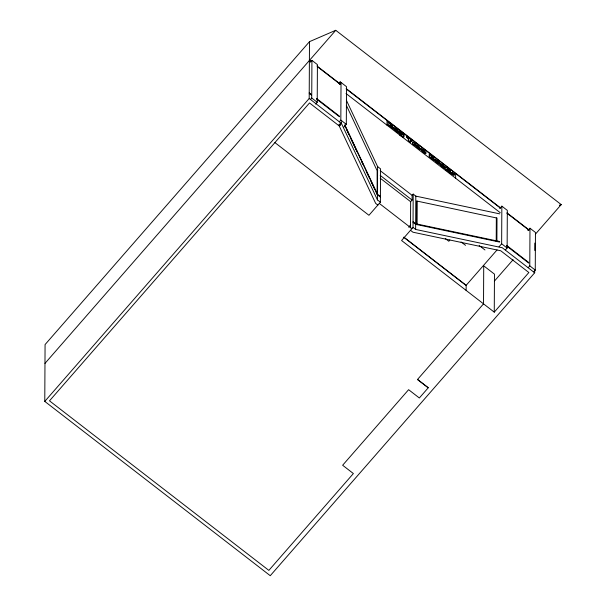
<?xml version="1.0" encoding="UTF-8"?>
<svg xmlns="http://www.w3.org/2000/svg" width="606" height="606" viewBox="0 0 606 606"><rect width="100%" height="100%" fill="white"/><g stroke="black" fill="none" stroke-linecap="round" stroke-linejoin="round"><path stroke-width="0.91" d="M534.697 270.238L534.681 272.783L270.253 575.7L44.776 401.407L45.071 344.579L309.492 41.662L335.747 30.3L561.224 204.593L535.659 233.878M44.776 401.407L309.196 98.49L309.492 41.662M310.696 99.225L311.734 98.028L311.931 60.38L317.415 64.622L317.218 102.262L315.65 104.058M339.269 121.889L340.83 120.094L341.026 82.446L346.511 86.688L346.314 124.328L343.7 127.321M274.912 142.599L368.948 215.281L380.386 202.177L377.44 199.904L341.413 123.389L341.42 121.692M377.144 194.125L377.129 170.68L346.359 105.338M377.44 199.904L377.614 166.597L346.39 100.285M380.386 202.177L380.56 168.869L377.614 166.597M386.992 125.184L387.022 120.48M390.385 124.927L390.999 125.094L390.143 124.283L390.059 126.495L388.09 124.972L388.173 121.98L391.893 124.957L392.65 126.321A2.083 0.545 41.1 0 1 392.468 126.518M390.059 126.495L390.067 125.078M391.915 126.366L392.938 128.071A2.257 0.591 41.1 0 1 392.347 128.063L390.37 126.737L390.446 125.904L391.249 126.518L390.446 125.904M390.453 125.616C392.158 126.805 389.794 125.919 390.453 124.844M396.407 130.457L396.324 131.366L396.407 130.457L395.294 129.351M398.506 131.835L398.422 132.964L396.604 131.555C397.604 129.464 393.605 128.707 396.332 130.54M396.604 131.555L396.688 130.487M403.717 137.077L403.846 134.88L402.028 133.471C402.49 135.714 400.717 134.055 401.323 132.926L399.505 131.525L399.862 133.843M403.664 137.123L403.452 137.161A3.56 0.932 41.1 0 1 402.255 136.706L400.104 135.199C399.028 132.843 405.058 138.41 400.165 134.04M400.104 135.199L400.187 134.418M401.323 132.926L401.248 134.153L402.02 134.6M403.763 136.858L403.846 134.88M410.421 140.009L410.33 142.168L408.361 140.637L408.368 138.569L406.861 137.403L406.937 136.479L411.928 140.342L411.853 141.259L410.345 140.092L411.853 141.259M408.361 140.637L408.444 138.486L406.861 137.403M410.512 227.864L410.648 201.715L412.103 200.048L412.125 195.344L413.201 194.109L415.814 196.124L499.708 213.865M414.254 144.19L415.095 144.554L415.178 143.614L413.087 142.251L412.588 142.327L412.504 143.705L414.322 145.107L412.436 143.789L412.656 142.243M410.497 230.318L412.944 232.204L500.738 250.77L528.864 272.518L494.261 312.151L401.589 240.521L413.027 227.417L413.201 194.109M414.254 145.198L414.33 144.099M415.095 144.554L415.178 143.614M534.681 272.783L502.298 247.756L415.633 229.432L415.814 196.124M416.42 224.493L416.542 200.987L497.011 218.069L496.882 241.574M417.102 224.705L417.223 201.2M431.654 156.681C430.874 157.992 433.085 156.651 431.343 156.128L431.26 158.34L429.283 156.818L429.374 153.826L433.085 156.802L433.851 158.166A2.083 0.545 41.1 0 1 433.434 158.325L433.51 158.242A2.083 0.545 41.1 0 0 433.919 158.083L433.888 157.886M429.283 156.818L429.374 153.826M431.26 158.34L431.343 156.128M434.244 159.666L434.131 159.908A2.257 0.591 41.1 0 1 433.54 159.901L431.57 158.583C431.131 156.863 433.691 159.31 431.646 157.462M431.57 158.583L431.646 157.749M445.948 169.695L446.039 166.703L447.857 168.112C450.614 175.49 442.092 166.15 447.842 171.021M447.766 171.104L447.857 168.112M453.606 174.808L450.856 173.543L451.015 172.68M453.311 174.967L454.356 174.937L454.439 174.013L452.402 172.672L451.318 173.036M455.636 178.247L455.659 173.536M466.135 290.41L466.165 285.312L497.056 249.922M494.261 312.151L494.466 274.139L483.724 265.845L483.527 303.856L417.466 379.53L428.207 387.832L419.344 397.983L408.611 389.681L342.64 465.249L353.374 473.551L268.852 570.382L49.495 400.831L309.514 102.959L339.209 125.919L375.675 203.404L377.849 205.086M496.216 241.362L496.337 217.865M499.041 246.786L501.647 243.794L501.844 206.146L507.328 210.388L507.131 248.028L505.563 249.823M528.212 267.655L529.78 265.86L529.977 228.22L535.454 232.454L535.257 270.102L533.697 271.889M534.795 250.475L534.833 243.082M426.003 153.053L423.177 150.78M393.37 127.987L394.498 127.934L397.028 129.646A2.818 0.742 41.1 0 1 398.127 130.881L398.43 131.919M415.489 144.72C415.087 146.713 419.466 148.879 419.14 148.879M421.003 148.985L420.928 149.515M434.661 159.537L434.722 160.378M440.221 163.832L440.517 165.044M439.592 163.931L439.668 163.408M445.274 167.96C443.736 168.93 441.479 166.256 440.592 164.961M422.859 150.424L422.935 151.144L425.101 153.235L423.42 152.326M417.663 146.516L420.397 149.008L418.511 146.19L415.549 144.705M417.739 146.432L417.64 146.879M423.253 150.697L423.155 151.136M453.652 174.702L454.356 174.937M443.425 166.536L442.645 166.392M432.199 156.939L431.578 156.765M449.834 239.968L448.834 241.264L445.251 238.499M44.973 363.395L335.747 30.3M310.37 62.176L311.931 60.38M338.83 83.227L340.436 81.386M339.466 84.242L341.026 82.446M338.686 125.518L340.89 122.988L309.196 98.49M341.413 123.389L339.209 125.919L339.186 124.2L340.534 125.26M388.173 121.98L392.62 126.124M388.09 124.972L390.135 126.412M390.37 126.737L392.423 127.98A2.257 0.591 41.1 0 0 393.006 127.987M399.505 131.525L401.248 133.017M402.028 133.471L403.77 134.964M406.937 136.479L411.928 140.342M414.534 144.092L415.171 144.47M419.587 148.97L418.557 147.629L419.519 149.053M424.071 151.894L425.033 153.318M446.039 166.703L447.781 168.195M448.743 169.582L450.637 171.043L448.743 169.582L447.917 169.68L448.97 172.036L453.061 174.823M448.97 172.036C454.477 176.308 447.19 170.506 450.637 171.043M450.932 172.619L451.387 172.952M454.439 174.013L451.924 172.702M408.739 227.258L410.52 225.22M409.338 226.773L410.52 225.417M499.761 208.54L501.844 206.146M527.887 230.606L529.977 228.22M494.428 281.093L513.1 259.716M403.793 136.994L403.376 137.244A3.56 0.932 41.1 0 1 402.179 136.789M393.415 127.805L395.976 128.752M415.625 144.622L415.542 145.561M420.928 149.068L422.094 149.114L424.026 150.455L425.927 153.136M417.269 146.243L418.587 147.235M423.018 150.402L423.814 151.78M449.667 171.218L450.561 171.127M421.072 148.97L422.927 149.743M439.524 163.946L438.062 163.559L435.752 161.529M434.729 159.522L436.684 160.234L438.903 162.4M440.289 163.817L442.774 164.923L445.228 167.703C444.365 169.195 441.827 166.271 440.918 165.385M436.661 161.082L436.888 161.779M443.297 166.453L442.069 165.362L442.448 166.082M395.271 129.358L396.566 130.388M412.762 142.289L415.102 143.698M499.708 241.514L415.663 223.743L413.057 221.728M499.708 242.105L415.663 224.334L413.057 222.319M415.784 144.698L418.897 146.69L420.412 148.871M434.964 159.514L438.093 161.529M391.991 126.283L392.309 126.396A2.083 0.545 41.1 0 0 392.726 126.237M422.943 150.485L424.177 151.409M438.956 163.87L436.176 161.969M441.32 163.984L440.357 163.734L440.282 164.673M418.557 147.629L417.284 146.296M436.593 161.166L437.812 162.317L436.434 161.401M442.153 165.468L443.145 166.233M425.101 153.235L422.905 151.909L421.132 149.743M441.691 164.302L445.016 167.483M418.822 148.568L415.845 145.841M423.193 150.583L424.102 151.492M436.82 161.272L437.737 162.158M401.437 135.252L399.498 132.858M401.157 135.358L400.112 134.502M401.74 136.38L400.18 135.115M396.4 131.282L395.392 130.646A3.136 0.826 41.1 0 1 394.097 129.343L393.491 128.169M461.068 241.968L465.56 245.332M479.157 245.528L484.967 249.967M309.568 60.282L311.045 61.418M316.93 65.971L340.496 84.189M346.48 88.809L500.533 207.896M507.267 213.092L528.955 229.856M309.393 60.479L310.87 61.623M317.491 66.736L340.527 84.545M346.079 88.832L500.268 208.017M506.722 213.009L528.947 230.182M429.298 153.909L433.714 157.742M431.267 156.212L432.002 156.818M396.68 131.472L398.498 132.881M408.436 140.554L410.406 142.084M429.359 156.727L431.328 158.257M431.639 158.499L433.616 159.817A2.257 0.591 41.1 0 0 434.207 159.825M346.049 93.536L500.245 212.721M309.227 92.809L311.439 94.513M316.597 98.505L339.443 116.163M506.555 245.332L528.78 262.519M309.227 93.392L311.439 95.104M316.597 99.096L339.443 116.753M506.548 245.922L528.78 263.102M501.647 243.794L507.131 248.028M529.78 265.86L535.257 270.102M340.83 120.094L346.314 124.328M311.734 98.028L317.218 102.262M380.22 170.68L412.125 195.344M380.197 175.384L412.103 200.048M380.227 178.202L410.648 201.715M380.416 196.495L377.47 194.215L344.784 124.798M380.409 197.079L377.462 194.806L344.776 125.389M413.027 227.417L415.633 229.432M379.303 203.411L411.951 228.651M403.846 237.143L466.165 285.312M403.838 237.34L466.158 285.509M417.557 379.424L428.298 387.726M423.45 150.121L425.889 152.879M395.991 130.987L395.468 130.563A3.136 0.826 41.1 0 1 394.173 129.26L393.855 128.843M396.46 129.29L396.953 129.729A2.818 0.742 41.1 0 1 398.051 130.964L398.392 131.638M422.98 151.818L421.367 150.106M433.184 158.121L434.169 159.749M433.108 158.211L434.108 159.461M435.358 161.082L435.676 161.613M438.592 161.878L439.456 163.181M417.655 147.16L417.337 146.16L418.511 147.069M392.385 126.843L392.976 127.911M435.032 160.658L435.282 161.166M441.994 165.696L443.372 166.37M434.957 160.741L434.608 159.719M439.297 162.734L439.638 163.749M449.743 171.134L451.061 173.505M346.238 128.843L349.033 134.782M351.033 139.024L355.025 147.508M355.828 149.205L357.025 151.75M361.426 161.09L363.024 164.484M366.221 171.271L369.016 177.21M371.016 181.452L374.606 189.095M376.205 192.488L377.008 194.185M421.064 149.826L420.958 149.167M393.552 128.563L393.445 127.904M561.224 204.593L559.535 205.32L561.224 204.593"/></g></svg>
